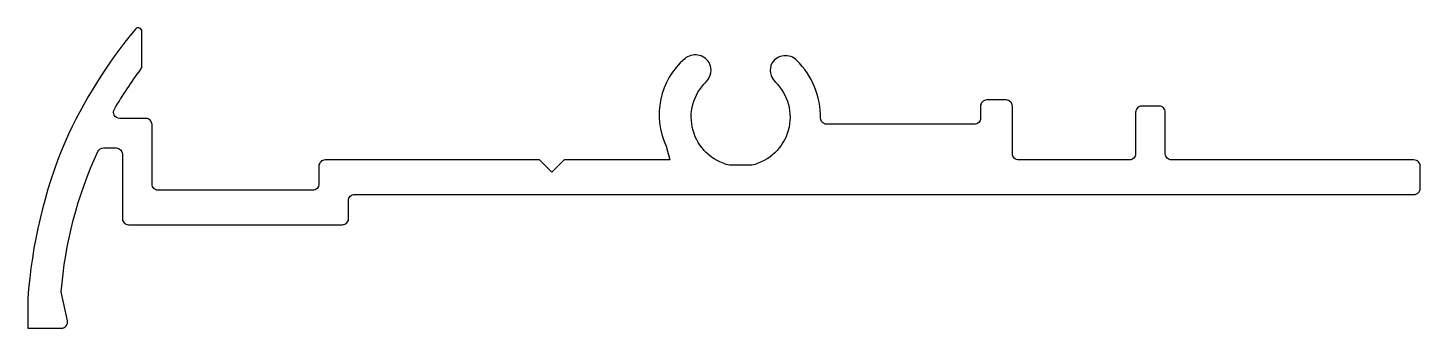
# Model space of a CAD drawing. Extents: x 1143.1 to 1199.4, y 6 to 18.2.
import ezdxf

# ---------------------------------------------------------------- set-up
doc = ezdxf.new("R2010")
doc.units = 0
doc.header["$LTSCALE"] = 15
doc.layers.get('0').update_dxf_attribs({"linetype": 'CONTINUOUS'})

msp = doc.modelspace()

# ---------------------------------------------------------------- linework, layer by layer
msp.add_lwpolyline([(1171.458, 12.616, -0.593192), (1170.517, 15.998, 0.338768), (1170.632, 16.779, 0.465753), (1169.65, 16.937, 0.335725), (1168.893, 13.394), (1169.052, 12.83), (1164.768, 12.83), (1164.268, 12.33), (1163.768, 12.83), (1163.35, 12.83), (1155.089, 12.83, 0.414214), (1154.839, 12.58), (1154.839, 11.853, -0.414214), (1154.589, 11.603), (1148.335, 11.603, -0.414214), (1148.085, 11.853), (1148.085, 14.266, 0.414214), (1147.835, 14.516), (1146.777, 14.516, -0.582563), (1146.562, 14.895, -0.022697), (1147.631, 16.51, 0.158809), (1147.679, 16.657), (1147.679, 18.043, 0.701841), (1147.414, 18.138, 0.068306), (1144.566, 13.57, 0.081396), (1143.059, 7.209), (1143.059, 6.004), (1144.417, 6.004, 0.477195), (1144.662, 6.306), (1144.412, 7.479, -0.089442), (1145.896, 13.171, -0.292237), (1146.123, 13.316), (1146.635, 13.316, -0.414214), (1146.885, 13.066), (1146.885, 10.454, 0.414214), (1147.135, 10.204), (1155.789, 10.204, 0.414214), (1156.039, 10.454), (1156.039, 11.18, -0.414214), (1156.289, 11.43), (1199.167, 11.43, 0.414214), (1199.417, 11.68), (1199.417, 12.58, 0.414214), (1199.167, 12.83), (1189.351, 12.83, -0.414214), (1189.101, 13.08), (1189.101, 14.764, 0.414214), (1188.851, 15.014), (1188.151, 15.014, 0.414214), (1187.901, 14.764), (1187.901, 13.08, -0.414214), (1187.651, 12.83), (1183.162, 12.83, -0.414214), (1182.912, 13.08), (1182.912, 15.014, 0.414214), (1182.662, 15.264), (1181.872, 15.264, 0.414214), (1181.622, 15.014), (1181.622, 14.527, -0.414214), (1181.372, 14.277), (1175.398, 14.277, -0.414214), (1175.148, 14.527, 0.203867), (1174.182, 16.87, 0.475208), (1173.18, 16.76, 0.329349), (1173.306, 15.998, -0.593192), (1172.365, 12.616)], format="xyb", close=True)

doc.saveas('drawing.dxf')
